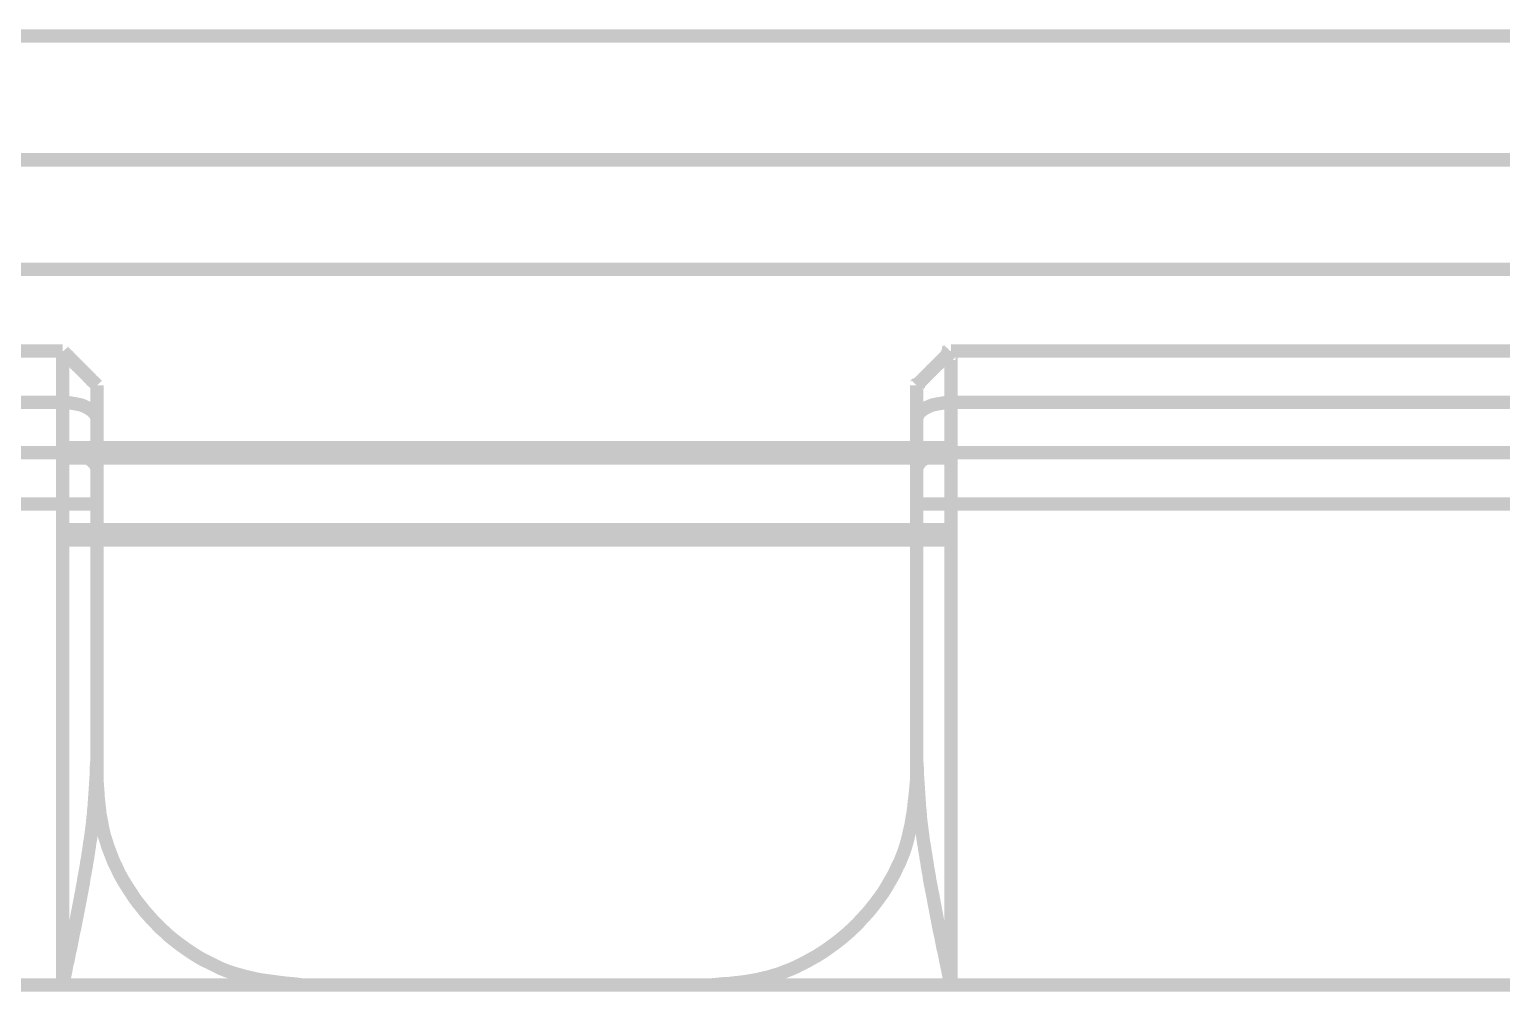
# Model space of a CAD drawing. Extents: x 0.54 to 10.46, y 0.74 to 7.76.
# Drawn here: x 2.2734 to 2.5808, y 4.7399 to 4.9407 of the extents above; entities that cross this region are included whole.
import ezdxf

# ---------------------------------------------------------------- set-up
doc = ezdxf.new("R2010")
doc.units = 0
doc.layers.get('0').update_dxf_attribs({"linetype": 'CONTINUOUS'})

msp = doc.modelspace()

# ---------------------------------------------------------------- linework, layer by layer
at = {"color": 0, "const_width": 0.00278}
for points in [[(8.33886, 4.93935), (1.04047, 4.93935)], [(8.33886, 4.91357), (1.04047, 4.91357)], [(2.15549, 4.87358), (2.28033, 4.87358)], [(2.28033, 4.87358), (2.28033, 4.86285)], [(2.28749, 4.86643), (2.28733, 4.8666), (2.28728, 4.86664), (2.28722, 4.86669), (2.28722, 4.86669), (2.28722, 4.86669), (2.28717, 4.86675), (2.28717, 4.86675), (2.28711, 4.86681), (2.28706, 4.86686), (2.28706, 4.86686), (2.28662, 4.86729), (2.28651, 4.86735), (2.28629, 4.86757), (2.28618, 4.86774), (2.28592, 4.868), (2.28575, 4.86811), (2.28564, 4.86828), (2.28347, 4.87044), (2.28331, 4.87056), (2.28321, 4.87071), (2.2831, 4.87082), (2.28293, 4.87093), (2.28282, 4.8711), (2.28196, 4.87196), (2.28185, 4.87201), (2.28179, 4.87213), (2.28147, 4.87244), (2.28136, 4.8725), (2.28131, 4.87261), (2.28114, 4.87272), (2.28103, 4.87289), (2.28097, 4.87294), (2.28093, 4.87299), (2.28093, 4.87299), (2.28082, 4.8731), (2.28076, 4.87315), (2.28071, 4.87315), (2.28071, 4.87315), (2.28065, 4.87326), (2.28054, 4.87332), (2.28049, 4.87343), (2.28039, 4.87354)], [(2.45865, 4.86643), (2.45876, 4.86654), (2.45876, 4.86654), (2.45882, 4.8666), (2.45882, 4.8666), (2.45882, 4.86664), (2.45893, 4.86669), (2.45893, 4.86669), (2.45899, 4.86675), (2.45899, 4.86681), (2.4591, 4.86686), (2.4591, 4.86686), (2.45953, 4.86729), (2.45964, 4.86735), (2.45985, 4.86757), (2.45996, 4.86774), (2.46024, 4.868), (2.46039, 4.86811), (2.4605, 4.86828), (2.46164, 4.86942), (2.46175, 4.86957), (2.46192, 4.86968), (2.46306, 4.87082), (2.46322, 4.87093), (2.46332, 4.8711), (2.46468, 4.87244), (2.46479, 4.8725), (2.46485, 4.87261), (2.465, 4.87272), (2.465, 4.87278), (2.46511, 4.87289), (2.46511, 4.87289), (2.46522, 4.87299), (2.46522, 4.87304), (2.46533, 4.8731), (2.46533, 4.8731), (2.46533, 4.87315), (2.46544, 4.87315), (2.46544, 4.87315), (2.46544, 4.87315), (2.4655, 4.87326), (2.4655, 4.87326), (2.4655, 4.87332), (2.4656, 4.87332), (2.4656, 4.87332), (2.4656, 4.87332), (2.46565, 4.87343), (2.46565, 4.87343), (2.46576, 4.87354)], [(2.46582, 4.87358), (2.46582, 4.86285)], [(2.59065, 4.87358), (2.46582, 4.87358)], [(2.28749, 4.85932), (2.28749, 4.86643)], [(2.45865, 4.85932), (2.45865, 4.86643)], [(2.14833, 4.8629), (2.28033, 4.8629)], [(2.28033, 4.8629), (2.28033, 4.85238)], [(2.28749, 4.85932), (2.28733, 4.86003), (2.28694, 4.86068), (2.28624, 4.86128), (2.28537, 4.86182), (2.28429, 4.86231), (2.28304, 4.86257), (2.28174, 4.86279), (2.28033, 4.8629)], [(2.45865, 4.85932), (2.45882, 4.86003), (2.45921, 4.86068), (2.45985, 4.86128), (2.46078, 4.86182), (2.46186, 4.86231), (2.46311, 4.86257), (2.46442, 4.86279), (2.46582, 4.8629)], [(2.46582, 4.8629), (2.46582, 4.85238)], [(2.59776, 4.8629), (2.46582, 4.8629)], [(2.28749, 4.84879), (2.28749, 4.85932)], [(2.45865, 4.84879), (2.45865, 4.85932)], [(2.14833, 4.85238), (2.28033, 4.85238)], [(2.28033, 4.85238), (2.28033, 4.84164)], [(2.28749, 4.84879), (2.28733, 4.8495), (2.28694, 4.85015), (2.28624, 4.85081), (2.28537, 4.85135), (2.28429, 4.85178), (2.28304, 4.85211), (2.28174, 4.85232), (2.28033, 4.85238)], [(2.46582, 4.85129), (2.28033, 4.85129)], [(2.45865, 4.85129), (2.28743, 4.85129)], [(2.45865, 4.84879), (2.45882, 4.8495), (2.45921, 4.85015), (2.45985, 4.85081), (2.46078, 4.85135), (2.46186, 4.85178), (2.46311, 4.85211), (2.46442, 4.85232), (2.46582, 4.85238)], [(2.46582, 4.85238), (2.46582, 4.84164)], [(2.59776, 4.85238), (2.46582, 4.85238)], [(2.28749, 4.84164), (2.28749, 4.84879)], [(2.45865, 4.84164), (2.45865, 4.84879)], [(2.14833, 4.84164), (2.28033, 4.84164)], [(2.28749, 4.84164), (2.28033, 4.84164)], [(2.28033, 4.84164), (2.28033, 4.74126)], [(2.28749, 4.78857), (2.28749, 4.84164)], [(2.45865, 4.84164), (2.46582, 4.84164)], [(2.45865, 4.78857), (2.45865, 4.84164)], [(2.59776, 4.84164), (2.46582, 4.84164)], [(2.46582, 4.84164), (2.46582, 4.74126)], [(2.28033, 4.83561), (2.46582, 4.83561)], [(2.28749, 4.83561), (2.45865, 4.83561)], [(2.28033, 4.74126), (2.28049, 4.74214), (2.28071, 4.743), (2.28088, 4.74382), (2.28119, 4.74556), (2.28142, 4.74636), (2.28174, 4.7481), (2.28196, 4.74892), (2.28228, 4.75065), (2.28244, 4.75146), (2.28261, 4.75233), (2.28282, 4.75315), (2.28315, 4.75489), (2.28331, 4.75569), (2.28364, 4.75743), (2.28381, 4.75825), (2.28413, 4.75999), (2.28429, 4.76079), (2.28444, 4.76167), (2.28461, 4.76247), (2.28472, 4.76335), (2.28489, 4.76421), (2.28504, 4.76503), (2.28521, 4.7659), (2.28532, 4.76676), (2.28549, 4.76758), (2.2856, 4.76844), (2.28575, 4.76932), (2.28586, 4.77013), (2.28597, 4.771), (2.28614, 4.77181), (2.28624, 4.77268), (2.28635, 4.77349), (2.28646, 4.77436), (2.28657, 4.77518), (2.28662, 4.77604), (2.28674, 4.77686), (2.28678, 4.77772), (2.28689, 4.77854), (2.28694, 4.7794), (2.287, 4.78022), (2.28706, 4.78108), (2.28711, 4.7819), (2.28717, 4.78276), (2.28728, 4.7844), (2.28733, 4.78526), (2.28733, 4.78608), (2.28737, 4.78694), (2.28749, 4.78857)], [(2.28749, 4.78857), (2.28749, 4.78407)], [(2.45865, 4.78407), (2.45865, 4.78857)], [(2.46582, 4.74126), (2.46565, 4.74214), (2.46544, 4.743), (2.46528, 4.74382), (2.46511, 4.74468), (2.4649, 4.74556), (2.46474, 4.74636), (2.46442, 4.7481), (2.46419, 4.74892), (2.46386, 4.75065), (2.46371, 4.75146), (2.46349, 4.75233), (2.46332, 4.75315), (2.463, 4.75489), (2.46283, 4.75569), (2.46251, 4.75743), (2.46235, 4.75825), (2.46203, 4.75999), (2.46186, 4.76079), (2.46169, 4.76167), (2.46153, 4.76247), (2.46137, 4.76335), (2.46126, 4.76421), (2.4611, 4.76503), (2.46094, 4.7659), (2.46083, 4.76676), (2.46067, 4.76758), (2.46056, 4.76844), (2.46039, 4.76932), (2.46029, 4.77013), (2.46012, 4.771), (2.46001, 4.77181), (2.4599, 4.77268), (2.45979, 4.77349), (2.45969, 4.77436), (2.45958, 4.77518), (2.45947, 4.77604), (2.45942, 4.77686), (2.45936, 4.77772), (2.45925, 4.77854), (2.45921, 4.7794), (2.45915, 4.78022), (2.4591, 4.78108), (2.45904, 4.7819), (2.45899, 4.78276), (2.45888, 4.7844), (2.45882, 4.78526), (2.45882, 4.78608), (2.45876, 4.78694), (2.45865, 4.78857)], [(2.33024, 4.74126), (2.32904, 4.74143), (2.32667, 4.74164), (2.32542, 4.74181), (2.32183, 4.74229), (2.32069, 4.74251), (2.31831, 4.74306), (2.31603, 4.74371), (2.31489, 4.74408), (2.31375, 4.74451), (2.31267, 4.74501), (2.3094, 4.74664), (2.30838, 4.74724), (2.30735, 4.74789), (2.30632, 4.74858), (2.30436, 4.75), (2.30339, 4.75076), (2.30246, 4.75151), (2.3016, 4.75233), (2.30067, 4.75315), (2.29986, 4.75401), (2.29899, 4.75489), (2.29818, 4.75581), (2.29742, 4.75667), (2.29665, 4.75765), (2.2959, 4.75857), (2.29519, 4.75956), (2.29454, 4.76058), (2.29389, 4.76156), (2.29324, 4.76258), (2.29264, 4.76361), (2.29204, 4.76471), (2.29156, 4.76579), (2.29101, 4.76687), (2.29058, 4.76796), (2.28971, 4.77024), (2.28939, 4.77132), (2.28901, 4.77246), (2.28874, 4.7736), (2.28851, 4.77479), (2.28808, 4.77707), (2.28797, 4.77826), (2.28782, 4.7794), (2.28771, 4.7806), (2.28765, 4.78174), (2.28754, 4.78293), (2.28749, 4.78407)], [(2.45865, 4.78407), (2.45856, 4.78293), (2.45833, 4.78054), (2.45817, 4.7794), (2.45806, 4.77821), (2.4579, 4.77707), (2.45768, 4.77588), (2.45751, 4.77474), (2.45671, 4.77132), (2.45637, 4.77018), (2.456, 4.76904), (2.45514, 4.76687), (2.45458, 4.76579), (2.4541, 4.76471), (2.4535, 4.76361), (2.45231, 4.76156), (2.45167, 4.76053), (2.45025, 4.75857), (2.44949, 4.7576), (2.44874, 4.75667), (2.44792, 4.75575), (2.4471, 4.75489), (2.44629, 4.75396), (2.44456, 4.75233), (2.44362, 4.75151), (2.44271, 4.75076), (2.44174, 4.75), (2.43978, 4.74858), (2.43881, 4.74794), (2.43778, 4.74729), (2.43668, 4.74669), (2.43565, 4.7461), (2.43349, 4.74501), (2.43235, 4.74451), (2.43121, 4.74408), (2.43012, 4.74365), (2.42893, 4.74328), (2.42779, 4.74294), (2.42665, 4.74268), (2.42546, 4.7424), (2.42307, 4.74197), (2.42188, 4.74181), (2.42068, 4.74169), (2.41949, 4.74154), (2.41829, 4.74149), (2.4171, 4.74138), (2.41585, 4.74126)], [(2.14833, 4.74126), (2.28033, 4.74126)], [(2.33024, 4.74126), (2.41585, 4.74126)], [(2.59776, 4.74126), (2.46582, 4.74126)]]:
    msp.add_lwpolyline(points, dxfattribs=at)
at = {"color": 250, "const_width": 0.00278}
for points in [[(8.33886, 4.91347), (1.04047, 4.91347)], [(8.33886, 4.89068), (1.04047, 4.89068)], [(2.28033, 4.85346), (2.46582, 4.85346)], [(2.28749, 4.85346), (2.45865, 4.85346)], [(2.28033, 4.83632), (2.46582, 4.83632)], [(2.28749, 4.83632), (2.45865, 4.83632)], [(2.28033, 4.83415), (2.46582, 4.83415)], [(2.28749, 4.83415), (2.45865, 4.83415)], [(2.28033, 4.74126), (2.46582, 4.74126)]]:
    msp.add_lwpolyline(points, dxfattribs=at)

doc.saveas('drawing.dxf')
